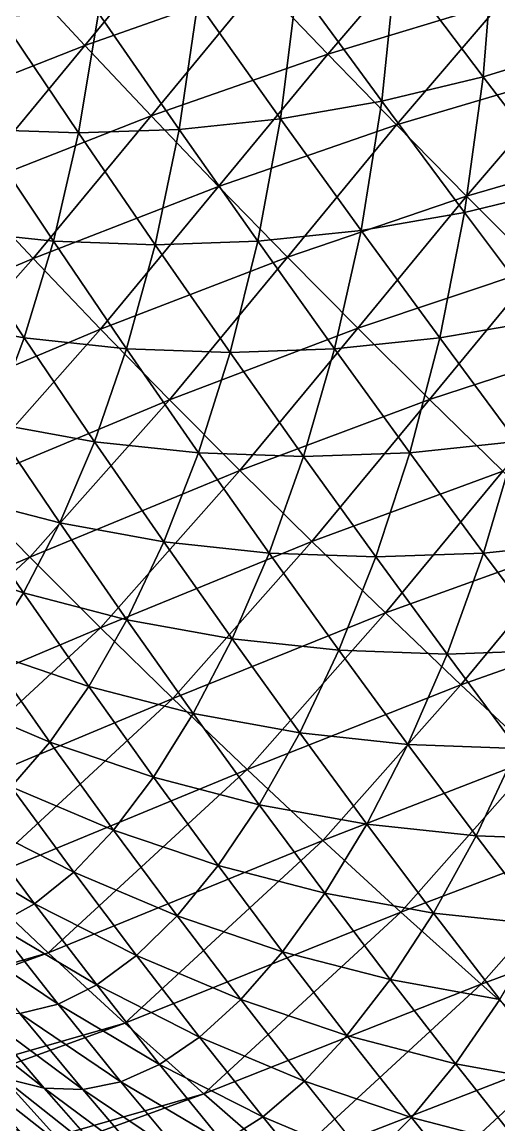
# Model space of a CAD drawing. Header units: metres. Extents: x -232 to 179, y -162 to 161.
# Drawn here: x -96.7 to -71.2, y -42.6 to 16.6 of the extents above; entities that cross this region are included whole.
import ezdxf

# ---------------------------------------------------------------- set-up
doc = ezdxf.new("R2010")
doc.units = ezdxf.units.M

msp = doc.modelspace()

# ---------------------------------------------------------------- linework, layer by layer
for points in [[(-66.59498, 15.288746, -865.0906), (-66.136986, 23.41941, -874.44836), (-71.3799, 21.439705, -872.6885), (-71.3798, 21.439804, -872.68835)], [(-96.87651, 19.089619, -658.3832), (-87.5281, 22.40032, -650.8835), (-93.379425, 15.30895, -651.7474), (-93.379326, 15.309051, -651.74725)], [(-83.965256, 18.624548, -644.30084), (-93.379425, 15.30895, -651.7474), (-87.5281, 22.40032, -650.8835), (-87.528, 22.40042, -650.88336)], [(-83.965256, 18.624548, -644.30084), (-74.670425, 21.46947, -637.0673), (-80.34151, 14.838228, -637.7646), (-80.34141, 14.838328, -637.76447)], [(-70.98573, 17.662909, -630.57007), (-80.34151, 14.838228, -637.7646), (-74.670425, 21.46947, -637.0673), (-74.67033, 21.469568, -637.0672)], [(-72.00078, 13.619125, -863.0607), (-71.3799, 21.439705, -872.6885), (-76.67106, 19.805481, -870.7017), (-76.67096, 19.80558, -870.7016)], [(-71.3799, 21.439705, -872.6885), (-72.00078, 13.619125, -863.0607), (-66.59498, 15.288746, -865.0906), (-66.59488, 15.288846, -865.09045)], [(-77.43571, 12.310272, -860.8058), (-76.67106, 19.805481, -870.7017), (-81.99073, 18.524391, -868.49457), (-81.99063, 18.52449, -868.49445)], [(-76.67106, 19.805481, -870.7017), (-77.43571, 12.310272, -860.8058), (-72.00078, 13.619125, -863.0607), (-72.00068, 13.6192255, -863.0606)], [(-93.379425, 15.30895, -651.7474), (-103.19714, 11.442658, -659.30865), (-96.87651, 19.089619, -658.3832), (-96.87641, 19.089718, -658.38306)], [(-93.379425, 15.30895, -651.7474), (-83.965256, 18.624548, -644.30084), (-89.821075, 11.527725, -645.16534), (-89.82098, 11.527825, -645.1652)], [(-80.34151, 14.838228, -637.7646), (-89.821075, 11.527725, -645.16534), (-83.965256, 18.624548, -644.30084), (-83.96516, 18.624647, -644.3007)], [(-82.879616, 11.368774, -858.333), (-81.99073, 18.524391, -868.49457), (-87.31919, 17.602852, -866.0743), (-87.31909, 17.602951, -866.07416)], [(-81.99073, 18.524391, -868.49457), (-82.879616, 11.368774, -858.333), (-77.43571, 12.310272, -860.8058), (-77.43561, 12.310372, -860.80566)], [(-88.312614, 10.799934, -855.65045), (-87.31919, 17.602852, -866.0743), (-92.63698, 17.046082, -863.4486), (-92.63688, 17.04618, -863.4485)], [(-87.31919, 17.602852, -866.0743), (-88.312614, 10.799934, -855.65045), (-82.879616, 11.368774, -858.333), (-82.87952, 11.368875, -858.3329)], [(-80.34151, 14.838228, -637.7646), (-70.98573, 17.662909, -630.57007), (-76.65246, 11.036758, -631.2668), (-76.65236, 11.036859, -631.26666)], [(-67.23548, 13.831439, -624.104), (-76.65246, 11.036758, -631.2668), (-70.98573, 17.662909, -630.57007), (-70.985634, 17.663008, -630.56995)], [(-97.92525, 16.857937, -860.62573), (-99.06986, 10.794792, -849.6896), (-93.71547, 10.607712, -852.7664), (-93.71537, 10.607812, -852.7663)], [(-93.71547, 10.607712, -852.7664), (-92.63698, 17.046082, -863.4486), (-97.92525, 16.857937, -860.62573), (-97.92515, 16.858036, -860.6256)], [(-92.63698, 17.046082, -863.4486), (-93.71547, 10.607712, -852.7664), (-88.312614, 10.799934, -855.65045), (-88.312515, 10.8000345, -855.6503)], [(-103.19714, 11.442658, -659.30865), (-93.379425, 15.30895, -651.7474), (-99.70981, 7.6501966, -652.6743), (-99.70971, 7.6502967, -652.6742)], [(-89.821075, 11.527725, -645.16534), (-99.70981, 7.6501966, -652.6743), (-93.379425, 15.30895, -651.7474), (-93.379326, 15.309051, -651.74725)], [(-89.821075, 11.527725, -645.16534), (-80.34151, 14.838228, -637.7646), (-86.19733, 7.741406, -638.6291), (-86.19723, 7.741506, -638.62897)], [(-76.65246, 11.036758, -631.2668), (-86.19733, 7.741406, -638.6291), (-80.34151, 14.838228, -637.7646), (-80.34141, 14.838328, -637.76447)], [(-67.465256, 7.672741, -855.60333), (-66.59498, 15.288746, -865.0906), (-72.00078, 13.619125, -863.0607), (-72.00068, 13.6192255, -863.0606)], [(-73.00668, 6.3382416, -853.3042), (-72.00078, 13.619125, -863.0607), (-77.43571, 12.310272, -860.8058), (-77.43561, 12.310372, -860.80566)], [(-76.65246, 11.036758, -631.2668), (-67.23548, 13.831439, -624.104), (-72.89348, 7.215497, -624.7997), (-72.89338, 7.215597, -624.79956)], [(-72.00078, 13.619125, -863.0607), (-73.00668, 6.3382416, -853.3042), (-67.465256, 7.672741, -855.60333), (-67.46516, 7.672841, -855.6032)], [(-63.414906, 9.970348, -617.6615), (-72.89348, 7.215497, -624.7997), (-67.23548, 13.831439, -624.104), (-67.23538, 13.831539, -624.1039)], [(-78.557274, 5.378296, -850.78296), (-77.43571, 12.310272, -860.8058), (-82.879616, 11.368774, -858.333), (-82.87952, 11.368875, -858.3329)], [(-77.43571, 12.310272, -860.8058), (-78.557274, 5.378296, -850.78296), (-73.00668, 6.3382416, -853.3042), (-73.006584, 6.3383417, -853.3041)], [(-99.70981, 7.6501966, -652.6743), (-89.821075, 11.527725, -645.16534), (-96.15634, 3.8630824, -646.093), (-96.15624, 3.8631823, -646.0929)], [(-86.19733, 7.741406, -638.6291), (-96.15634, 3.8630824, -646.093), (-89.821075, 11.527725, -645.16534), (-89.82098, 11.527825, -645.1652)], [(-84.09675, 4.7983017, -848.04785), (-82.879616, 11.368774, -858.333), (-88.312614, 10.799934, -855.65045), (-88.312515, 10.8000345, -855.6503)], [(-82.879616, 11.368774, -858.333), (-84.09675, 4.7983017, -848.04785), (-78.557274, 5.378296, -850.78296), (-78.557175, 5.378396, -850.78284)], [(-99.06986, 10.794792, -849.6896), (-100.457596, 5.371849, -838.645), (-95.0648, 4.7930603, -841.9701), (-95.0647, 4.7931604, -841.97)], [(-95.0648, 4.7930603, -841.9701), (-93.71547, 10.607712, -852.7664), (-99.06986, 10.794792, -849.6896), (-99.06976, 10.794892, -849.68945)], [(-89.60547, 4.6023254, -845.1073), (-88.312614, 10.799934, -855.65045), (-93.71547, 10.607712, -852.7664), (-93.71537, 10.607812, -852.7663)], [(-88.312614, 10.799934, -855.65045), (-89.60547, 4.6023254, -845.1073), (-84.09675, 4.7983017, -848.04785), (-84.09665, 4.798402, -848.0477)], [(-86.19733, 7.741406, -638.6291), (-76.65246, 11.036758, -631.2668), (-82.503784, 3.9453893, -632.1306), (-82.503685, 3.9454892, -632.1305)], [(-72.89348, 7.215497, -624.7997), (-82.503784, 3.9453893, -632.1306), (-76.65246, 11.036758, -631.2668), (-76.65236, 11.036859, -631.26666)], [(-93.71547, 10.607712, -852.7664), (-95.0648, 4.7930603, -841.9701), (-89.60547, 4.6023254, -845.1073), (-89.60537, 4.6024256, -845.1072)], [(-72.89348, 7.215497, -624.7997), (-63.414906, 9.970348, -617.6615), (-69.059784, 3.369753, -618.3555), (-69.059685, 3.3698528, -618.3554)], [(-96.15634, 3.8630824, -646.093), (-86.19733, 7.741406, -638.6291), (-92.53259, 0.07676351, -639.55676), (-92.53249, 0.07686351, -639.55664)], [(-82.503784, 3.9453893, -632.1306), (-92.53259, 0.07676351, -639.55676), (-86.19733, 7.741406, -638.6291), (-86.19723, 7.741506, -638.62897)], [(-96.15634, 3.8630824, -646.093), (-107.19383, -0.8052592, -653.4232), (-99.70981, 7.6501966, -652.6743), (-99.70971, 7.6502967, -652.6742)], [(-82.503784, 3.9453893, -632.1306), (-72.89348, 7.215497, -624.7997), (-78.735794, 0.13504887, -625.66223), (-78.735695, 0.13514887, -625.6621)], [(-69.059784, 3.369753, -618.3555), (-78.735794, 0.13504887, -625.66223), (-72.89348, 7.215497, -624.7997), (-72.89338, 7.215597, -624.79956)], [(-68.69005, 0.5871353, -845.9678), (-67.465256, 7.672741, -855.60333), (-73.00668, 6.3382416, -853.3042), (-73.006584, 6.3383417, -853.3041)], [(-74.3391, -0.38983917, -843.40186), (-73.00668, 6.3382416, -853.3042), (-78.557274, 5.378296, -850.78296), (-78.557175, 5.378396, -850.78284)], [(-73.00668, 6.3382416, -853.3042), (-74.3391, -0.38983917, -843.40186), (-68.69005, 0.5871353, -845.9678), (-68.68995, 0.58723533, -845.96765)], [(-100.457596, 5.371849, -838.645), (-102.0333, 0.58758545, -827.4818), (-96.62793, -0.39639282, -831.0486), (-96.62783, -0.39629284, -831.04846)], [(-96.62793, -0.39639282, -831.0486), (-95.0648, 4.7930603, -841.9701), (-100.457596, 5.371849, -838.645), (-100.4575, 5.371949, -838.6449)], [(-79.976845, -0.9801178, -840.6182), (-78.557274, 5.378296, -850.78296), (-84.09675, 4.7983017, -848.04785), (-84.09665, 4.798402, -848.0477)], [(-78.557274, 5.378296, -850.78296), (-79.976845, -0.9801178, -840.6182), (-74.3391, -0.38983917, -843.40186), (-74.339005, -0.3897392, -843.40173)], [(-95.0648, 4.7930603, -841.9701), (-96.62793, -0.39639282, -831.0486), (-91.139465, -0.9854431, -834.4327), (-91.139366, -0.9853431, -834.43256)], [(-91.139465, -0.9854431, -834.4327), (-89.60547, 4.6023254, -845.1073), (-95.0648, 4.7930603, -841.9701), (-95.0647, 4.7931604, -841.97)], [(-85.58329, -1.179573, -837.6255), (-84.09675, 4.7983017, -848.04785), (-89.60547, 4.6023254, -845.1073), (-89.60537, 4.6024256, -845.1072)], [(-84.09675, 4.7983017, -848.04785), (-85.58329, -1.179573, -837.6255), (-79.976845, -0.9801178, -840.6182), (-79.976746, -0.9800178, -840.6181)], [(-89.60547, 4.6023254, -845.1073), (-91.139465, -0.9854431, -834.4327), (-85.58329, -1.179573, -837.6255), (-85.58319, -1.179473, -837.62537)], [(-107.19383, -0.8052592, -653.4232), (-96.15634, 3.8630824, -646.093), (-103.64611, -4.5988736, -646.84247), (-103.64601, -4.5987735, -646.84235)], [(-92.53259, 0.07676351, -639.55676), (-103.64611, -4.5988736, -646.84247), (-96.15634, 3.8630824, -646.093), (-96.15624, 3.8631823, -646.0929)], [(-92.53259, 0.07676351, -639.55676), (-82.503784, 3.9453893, -632.1306), (-88.83417, -3.713365, -633.0576), (-88.83407, -3.7132652, -633.0575)], [(-78.735794, 0.13504887, -625.66223), (-88.83417, -3.713365, -633.0576), (-82.503784, 3.9453893, -632.1306), (-82.503685, 3.9454892, -632.1305)], [(-78.735794, 0.13504887, -625.66223), (-69.059784, 3.369753, -618.3555), (-74.88855, -3.6942692, -619.21606), (-74.88845, -3.6941693, -619.21594)], [(-65.146194, -0.5053539, -611.9265), (-74.88855, -3.6942692, -619.21606), (-69.059784, 3.369753, -618.3555), (-69.059685, 3.3698528, -618.3554)], [(-103.64611, -4.5988736, -646.84247), (-92.53259, 0.07676351, -639.55676), (-100.02236, -8.385193, -640.3062), (-100.02226, -8.385093, -640.3061)], [(-98.352455, -4.961399, -819.994), (-96.62793, -0.39639282, -831.0486), (-102.0333, 0.58758545, -827.4818), (-102.0332, 0.58768547, -827.4817)], [(-88.83417, -3.713365, -633.0576), (-100.02236, -8.385193, -640.3062), (-92.53259, 0.07676351, -639.55676), (-92.53249, 0.07686351, -639.55664)], [(-88.83417, -3.713365, -633.0576), (-78.735794, 0.13504887, -625.66223), (-85.05643, -7.5119104, -626.5877), (-85.05633, -7.5118103, -626.5876)], [(-74.88855, -3.6942692, -619.21606), (-85.05643, -7.5119104, -626.5877), (-78.735794, 0.13504887, -625.66223), (-78.735695, 0.13514887, -625.6621)], [(-70.21342, -5.954525, -836.16974), (-68.69005, 0.5871353, -845.9678), (-74.3391, -0.38983917, -843.40186), (-74.339005, -0.3897392, -843.40173)], [(-96.62793, -0.39639282, -831.0486), (-98.352455, -4.961399, -819.994), (-92.86027, -5.9611855, -823.61804), (-92.86017, -5.9610853, -823.6179)], [(-92.86027, -5.9611855, -823.61804), (-91.139465, -0.9854431, -834.4327), (-96.62793, -0.39639282, -831.0486), (-96.62783, -0.39629284, -831.04846)], [(-75.94171, -6.554287, -833.3414), (-74.3391, -0.38983917, -843.40186), (-79.976845, -0.9801178, -840.6182), (-79.976746, -0.9800178, -840.6181)], [(-74.3391, -0.38983917, -843.40186), (-75.94171, -6.554287, -833.3414), (-70.21342, -5.954525, -836.16974), (-70.21332, -5.954425, -836.1696)], [(-74.88855, -3.6942692, -619.21606), (-65.146194, -0.5053539, -611.9265), (-70.95682, -7.5473957, -612.7844), (-70.95672, -7.5472956, -612.7843)], [(-91.139465, -0.9854431, -834.4327), (-92.86027, -5.9611855, -823.61804), (-87.28364, -6.5597115, -827.0565), (-87.28354, -6.5596113, -827.0564)], [(-87.28364, -6.5597115, -827.0565), (-85.58329, -1.179573, -837.6255), (-91.139465, -0.9854431, -834.4327), (-91.139366, -0.9853431, -834.43256)], [(-85.58329, -1.179573, -837.6255), (-87.28364, -6.5597115, -827.0565), (-81.638214, -6.7569466, -830.3006), (-81.638115, -6.7568464, -830.3005)], [(-81.638214, -6.7569466, -830.3006), (-79.976845, -0.9801178, -840.6182), (-85.58329, -1.179573, -837.6255), (-85.58319, -1.179473, -837.62537)], [(-79.976845, -0.9801178, -840.6182), (-81.638214, -6.7569466, -830.3006), (-75.94171, -6.554287, -833.3414), (-75.94161, -6.554187, -833.34125)], [(-100.02236, -8.385193, -640.3062), (-88.83417, -3.713365, -633.0576), (-96.31819, -12.168821, -633.80646), (-96.31809, -12.168721, -633.80634)], [(-85.05643, -7.5119104, -626.5877), (-96.31819, -12.168821, -633.80646), (-88.83417, -3.713365, -633.0576), (-88.83407, -3.7132652, -633.0575)], [(-85.05643, -7.5119104, -626.5877), (-74.88855, -3.6942692, -619.21606), (-81.19452, -11.32349, -620.1394), (-81.19442, -11.32339, -620.1393)], [(-70.95682, -7.5473957, -612.7844), (-81.19452, -11.32349, -620.1394), (-74.88855, -3.6942692, -619.21606), (-74.88845, -3.6941693, -619.21594)], [(-98.352455, -4.961399, -819.994), (-100.19136, -8.904991, -808.8006), (-94.71779, -10.325027, -812.6578), (-94.71769, -10.324927, -812.65765)], [(-94.71779, -10.325027, -812.6578), (-92.86027, -5.9611855, -823.61804), (-98.352455, -4.961399, -819.994), (-98.352356, -4.961299, -819.9939)], [(-92.86027, -5.9611855, -823.61804), (-94.71779, -10.325027, -812.6578), (-89.14577, -11.339348, -816.33453), (-89.14567, -11.339248, -816.3344)], [(-89.14577, -11.339348, -816.33453), (-87.28364, -6.5597115, -827.0565), (-92.86027, -5.9611855, -823.61804), (-92.86017, -5.9610853, -823.6179)], [(-71.98129, -11.941063, -826.19916), (-70.21342, -5.954525, -836.16974), (-75.94171, -6.554287, -833.3414), (-75.94161, -6.554187, -833.34125)], [(-70.21342, -5.954525, -836.16974), (-71.98129, -11.941063, -826.19916), (-66.16972, -11.332581, -829.06866), (-66.169624, -11.33248, -829.06854)], [(-87.28364, -6.5597115, -827.0565), (-89.14577, -11.339348, -816.33453), (-83.488075, -11.946556, -819.82294), (-83.487976, -11.946456, -819.8228)], [(-83.488075, -11.946556, -819.82294), (-81.638214, -6.7569466, -830.3006), (-87.28364, -6.5597115, -827.0565), (-87.28354, -6.5596113, -827.0564)], [(-81.638214, -6.7569466, -830.3006), (-83.488075, -11.946556, -819.82294), (-77.7606, -12.14666, -823.1142), (-77.7605, -12.14656, -823.1141)], [(-77.7606, -12.14666, -823.1142), (-75.94171, -6.554287, -833.3414), (-81.638214, -6.7569466, -830.3006), (-81.638115, -6.7568464, -830.3005)], [(-75.94171, -6.554287, -833.3414), (-77.7606, -12.14666, -823.1142), (-71.98129, -11.941063, -826.19916), (-71.98119, -11.940963, -826.19904)], [(-96.31819, -12.168821, -633.80646), (-85.05643, -7.5119104, -626.5877), (-92.52892, -15.954345, -627.33545), (-92.528824, -15.954245, -627.3353)], [(-81.19452, -11.32349, -620.1394), (-92.52892, -15.954345, -627.33545), (-85.05643, -7.5119104, -626.5877), (-85.05633, -7.5118103, -626.5876)], [(-81.19452, -11.32349, -620.1394), (-70.95682, -7.5473957, -612.7844), (-77.243164, -15.152874, -613.7049), (-77.243065, -15.152774, -613.7048)], [(-66.93502, -11.429335, -606.3594), (-77.243164, -15.152874, -613.7049), (-70.95682, -7.5473957, -612.7844), (-70.95672, -7.5472956, -612.7843)], [(-96.31819, -12.168821, -633.80646), (-110.769905, -18.308123, -640.0959), (-100.02236, -8.385193, -640.3062), (-100.02226, -8.385093, -640.3061)], [(-100.19136, -8.904991, -808.8006), (-102.10406, -12.232574, -797.4641), (-96.66721, -14.079491, -801.5482), (-96.667114, -14.079391, -801.5481)], [(-96.66721, -14.079491, -801.5482), (-94.71779, -10.325027, -812.6578), (-100.19136, -8.904991, -808.8006), (-100.19126, -8.904891, -808.8005)], [(-94.71779, -10.325027, -812.6578), (-96.66721, -14.079491, -801.5482), (-91.121735, -15.518173, -805.45605), (-91.121635, -15.518073, -805.45593)], [(-91.121735, -15.518173, -805.45605), (-89.14577, -11.339348, -816.33453), (-94.71779, -10.325027, -812.6578), (-94.71769, -10.324927, -812.65765)], [(-92.52892, -15.954345, -627.33545), (-81.19452, -11.32349, -620.1394), (-88.64967, -19.746338, -620.88544), (-88.649574, -19.746239, -620.8853)], [(-89.14577, -11.339348, -816.33453), (-91.121735, -15.518173, -805.45605), (-85.47652, -16.545822, -809.1811), (-85.47642, -16.545723, -809.18097)], [(-85.47652, -16.545822, -809.1811), (-83.488075, -11.946556, -819.82294), (-89.14577, -11.339348, -816.33453), (-89.14567, -11.339248, -816.3344)], [(-77.243164, -15.152874, -613.7049), (-88.64967, -19.746338, -620.88544), (-81.19452, -11.32349, -620.1394), (-81.19442, -11.32339, -620.1393)], [(-77.243164, -15.152874, -613.7049), (-66.93502, -11.429335, -606.3594), (-73.19672, -19.00499, -607.27625), (-73.19662, -19.00489, -607.2761)], [(-62.817177, -15.345261, -599.93286), (-73.19672, -19.00499, -607.27625), (-66.93502, -11.429335, -606.3594), (-66.93492, -11.4292345, -606.35925)], [(-68.08655, -17.155434, -819.1753), (-66.16972, -11.332581, -829.06866), (-71.98129, -11.941063, -826.19916), (-71.98119, -11.940963, -826.19904)], [(-110.769905, -18.308123, -640.0959), (-96.31819, -12.168821, -633.80646), (-107.05748, -22.084126, -633.5963), (-107.05738, -22.084026, -633.5962)], [(-92.52892, -15.954345, -627.33545), (-107.05748, -22.084126, -633.5963), (-96.31819, -12.168821, -633.80646), (-96.31809, -12.168721, -633.80634)], [(-98.66975, -17.229752, -790.2865), (-96.66721, -14.079491, -801.5482), (-102.10406, -12.232574, -797.4641), (-102.10396, -12.232474, -797.464)], [(-83.488075, -11.946556, -819.82294), (-85.47652, -16.545822, -809.1811), (-79.7445, -17.161026, -812.71533), (-79.7444, -17.160927, -812.7152)], [(-79.7445, -17.161026, -812.71533), (-77.7606, -12.14666, -823.1142), (-83.488075, -11.946556, -819.82294), (-83.487976, -11.946456, -819.8228)], [(-77.7606, -12.14666, -823.1142), (-79.7445, -17.161026, -812.71533), (-73.94178, -17.363754, -816.0498), (-73.94168, -17.363655, -816.0497)], [(-73.94178, -17.363754, -816.0498), (-71.98129, -11.941063, -826.19916), (-77.7606, -12.14666, -823.1142), (-77.7605, -12.14656, -823.1141)], [(-71.98129, -11.941063, -826.19916), (-73.94178, -17.363754, -816.0498), (-68.08655, -17.155434, -819.1753), (-68.08645, -17.155334, -819.1752)], [(-96.66721, -14.079491, -801.5482), (-98.66975, -17.229752, -790.2865), (-93.1685, -19.098541, -794.419), (-93.1684, -19.098442, -794.4189)], [(-93.1685, -19.098541, -794.419), (-91.121735, -15.518173, -805.45605), (-96.66721, -14.079491, -801.5482), (-96.667114, -14.079391, -801.5481)], [(-88.64967, -19.746338, -620.88544), (-77.243164, -15.152874, -613.7049), (-84.675125, -23.54951, -614.4486), (-84.675026, -23.54941, -614.4485)], [(-73.19672, -19.00499, -607.27625), (-84.675125, -23.54951, -614.4486), (-77.243164, -15.152874, -613.7049), (-77.243065, -15.152774, -613.7048)], [(-73.19672, -19.00499, -607.27625), (-62.817177, -15.345261, -599.93286), (-69.049126, -22.88492, -600.8454), (-69.04903, -22.88482, -600.8453)], [(-107.05748, -22.084126, -633.5963), (-92.52892, -15.954345, -627.33545), (-103.25167, -25.854378, -627.12555), (-103.25157, -25.854279, -627.1254)], [(-88.64967, -19.746338, -620.88544), (-103.25167, -25.854378, -627.12555), (-92.52892, -15.954345, -627.33545), (-92.528824, -15.954245, -627.3353)], [(-91.121735, -15.518173, -805.45605), (-93.1685, -19.098541, -794.419), (-87.55733, -20.554276, -798.37317), (-87.55723, -20.554176, -798.37305)], [(-87.55733, -20.554276, -798.37317), (-85.47652, -16.545822, -809.1811), (-91.121735, -15.518173, -805.45605), (-91.121635, -15.518073, -805.45593)], [(-85.47652, -16.545822, -809.1811), (-87.55733, -20.554276, -798.37317), (-81.84522, -21.594086, -802.14233), (-81.84512, -21.593987, -802.1422)], [(-81.84522, -21.594086, -802.14233), (-79.7445, -17.161026, -812.71533), (-85.47652, -16.545822, -809.1811), (-85.47642, -16.545723, -809.18097)], [(-79.7445, -17.161026, -812.71533), (-81.84522, -21.594086, -802.14233), (-76.0453, -22.216576, -805.71844), (-76.045204, -22.216476, -805.7183)], [(-76.0453, -22.216576, -805.71844), (-73.94178, -17.363754, -816.0498), (-79.7445, -17.161026, -812.71533), (-79.7444, -17.160927, -812.7152)], [(-70.173836, -22.421707, -809.0924), (-68.08655, -17.155434, -819.1753), (-73.94178, -17.363754, -816.0498), (-73.94168, -17.363655, -816.0497)], [(-98.66975, -17.229752, -790.2865), (-100.6946, -19.783463, -778.86957), (-95.248924, -22.085434, -783.22217), (-95.248825, -22.085335, -783.22205)], [(-95.248924, -22.085434, -783.22217), (-93.1685, -19.098541, -794.419), (-98.66975, -17.229752, -790.2865), (-98.66965, -17.229652, -790.2864)], [(-73.94178, -17.363754, -816.0498), (-76.0453, -22.216576, -805.71844), (-70.173836, -22.421707, -809.0924), (-70.17374, -22.421608, -809.0923)], [(-93.1685, -19.098541, -794.419), (-95.248924, -22.085434, -783.22217), (-89.68909, -23.974121, -787.3987), (-89.68899, -23.974022, -787.39856)], [(-89.68909, -23.974121, -787.3987), (-87.55733, -20.554276, -798.37317), (-93.1685, -19.098541, -794.419), (-93.1684, -19.098442, -794.4189)], [(-84.675125, -23.54951, -614.4486), (-73.19672, -19.00499, -607.27625), (-80.59953, -27.368704, -608.01697), (-80.599434, -27.368605, -608.01685)], [(-69.049126, -22.88492, -600.8454), (-80.59953, -27.368704, -608.01697), (-73.19672, -19.00499, -607.27625), (-73.19662, -19.00489, -607.2761)], [(-103.25167, -25.854378, -627.12555), (-88.64967, -19.746338, -620.88544), (-99.34756, -29.623407, -620.676), (-99.34746, -29.623308, -620.6759)], [(-97.333664, -24.486485, -771.8635), (-95.248924, -22.085434, -783.22217), (-100.6946, -19.783463, -778.86957), (-100.6945, -19.783363, -778.86945)], [(-84.675125, -23.54951, -614.4486), (-99.34756, -29.623407, -620.676), (-88.64967, -19.746338, -620.88544), (-88.649574, -19.746239, -620.8853)], [(-87.55733, -20.554276, -798.37317), (-89.68909, -23.974121, -787.3987), (-84.01815, -25.445358, -791.3949), (-84.01805, -25.44526, -791.3948)], [(-84.01815, -25.445358, -791.3949), (-81.84522, -21.594086, -802.14233), (-87.55733, -20.554276, -798.37317), (-87.55723, -20.554176, -798.37305)], [(-81.84522, -21.594086, -802.14233), (-84.01815, -25.445358, -791.3949), (-78.245224, -26.496246, -795.2042), (-78.245125, -26.496147, -795.2041)], [(-78.245224, -26.496246, -795.2042), (-76.0453, -22.216576, -805.71844), (-81.84522, -21.594086, -802.14233), (-81.84512, -21.593987, -802.1422)], [(-95.248924, -22.085434, -783.22217), (-97.333664, -24.486485, -771.8635), (-91.83608, -26.81039, -776.2576), (-91.83598, -26.810291, -776.2575)], [(-91.83608, -26.81039, -776.2576), (-89.68909, -23.974121, -787.3987), (-95.248924, -22.085434, -783.22217), (-95.248825, -22.085335, -783.22205)], [(-76.0453, -22.216576, -805.71844), (-78.245224, -26.496246, -795.2042), (-72.38354, -27.125359, -798.8184), (-72.38344, -27.12526, -798.8183)], [(-72.38354, -27.125359, -798.8184), (-70.173836, -22.421707, -809.0924), (-76.0453, -22.216576, -805.71844), (-76.045204, -22.216476, -805.7183)], [(-70.173836, -22.421707, -809.0924), (-72.38354, -27.125359, -798.8184), (-66.44955, -27.332687, -802.2284), (-66.44945, -27.332588, -802.2283)], [(-80.59953, -27.368704, -608.01697), (-69.049126, -22.88492, -600.8454), (-76.41677, -31.20889, -601.58264), (-76.41667, -31.208792, -601.5825)], [(-64.79379, -26.798021, -594.404), (-76.41677, -31.20889, -601.58264), (-69.049126, -22.88492, -600.8454), (-69.04903, -22.88482, -600.8453)], [(-99.34756, -29.623407, -620.676), (-84.675125, -23.54951, -614.4486), (-95.33972, -33.395844, -614.23987), (-95.33962, -33.395744, -614.23975)], [(-80.59953, -27.368704, -608.01697), (-95.33972, -33.395844, -614.23987), (-84.675125, -23.54951, -614.4486), (-84.675026, -23.54941, -614.4485)], [(-89.68909, -23.974121, -787.3987), (-91.83608, -26.81039, -776.2576), (-86.22325, -28.717083, -780.47394), (-86.22315, -28.716984, -780.4738)], [(-86.22325, -28.717083, -780.47394), (-84.01815, -25.445358, -791.3949), (-89.68909, -23.974121, -787.3987), (-89.68899, -23.974022, -787.39856)], [(-97.333664, -24.486485, -771.8635), (-99.40404, -26.312077, -760.33875), (-93.97036, -29.070763, -764.9493), (-93.97026, -29.070663, -764.94916)], [(-93.97036, -29.070763, -764.9493), (-91.83608, -26.81039, -776.2576), (-97.333664, -24.486485, -771.8635), (-97.333565, -24.486385, -771.8634)], [(-84.01815, -25.445358, -791.3949), (-86.22325, -28.717083, -780.47394), (-80.498276, -30.202335, -784.50824), (-80.49818, -30.202236, -784.5081)], [(-80.498276, -30.202335, -784.50824), (-78.245224, -26.496246, -795.2042), (-84.01815, -25.445358, -791.3949), (-84.01805, -25.44526, -791.3948)], [(-99.40404, -26.312077, -760.33875), (-101.45638, -27.575378, -748.6382), (-96.074356, -30.765804, -753.47015), (-96.07426, -30.765705, -753.47003)], [(-96.074356, -30.765804, -753.47015), (-93.97036, -29.070763, -764.9493), (-99.40404, -26.312077, -760.33875), (-99.40394, -26.311977, -760.3386)], [(-78.245224, -26.496246, -795.2042), (-80.498276, -30.202335, -784.50824), (-74.67033, -31.26324, -788.3539), (-74.67023, -31.263142, -788.35376)], [(-74.67033, -31.26324, -788.3539), (-72.38354, -27.125359, -798.8184), (-78.245224, -26.496246, -795.2042), (-78.245125, -26.496147, -795.2041)], [(-91.83608, -26.81039, -776.2576), (-93.97036, -29.070763, -764.9493), (-88.426155, -31.414383, -769.3806), (-88.426056, -31.414284, -769.3805)], [(-88.426155, -31.414383, -769.3806), (-86.22325, -28.717083, -780.47394), (-91.83608, -26.81039, -776.2576), (-91.83598, -26.810291, -776.2575)], [(-76.41677, -31.20889, -601.58264), (-64.79379, -26.798021, -594.404), (-72.12011, -35.075294, -595.1371), (-72.12001, -35.075195, -595.13696)], [(-72.38354, -27.125359, -798.8184), (-74.67033, -31.26324, -788.3539), (-68.75278, -31.89835, -792.0025), (-68.75268, -31.89825, -792.0024)], [(-68.75278, -31.89835, -792.0025), (-66.44955, -27.332687, -802.2284), (-72.38354, -27.125359, -798.8184), (-72.38344, -27.12526, -798.8183)], [(-60.423683, -30.74985, -587.9435), (-72.12011, -35.075294, -595.1371), (-64.79379, -26.798021, -594.404), (-64.79369, -26.797922, -594.4039)], [(-98.14555, -31.908886, -741.81146), (-96.074356, -30.765804, -753.47015), (-101.45638, -27.575378, -748.6382), (-101.45628, -27.57528, -748.63806)], [(-95.33972, -33.395844, -614.23987), (-80.59953, -27.368704, -608.01697), (-91.222305, -37.17643, -607.8091), (-91.222206, -37.17633, -607.80896)], [(-76.41677, -31.20889, -601.58264), (-91.222305, -37.17643, -607.8091), (-80.59953, -27.368704, -608.01697), (-80.599434, -27.368605, -608.01685)], [(-86.22325, -28.717083, -780.47394), (-88.426155, -31.414383, -769.3806), (-82.76573, -33.337242, -773.6327), (-82.76563, -33.337143, -773.63257)], [(-82.76573, -33.337242, -773.6327), (-80.498276, -30.202335, -784.50824), (-86.22325, -28.717083, -780.47394), (-86.22315, -28.716984, -780.4738)], [(-93.97036, -29.070763, -764.9493), (-96.074356, -30.765804, -753.47015), (-90.59999, -33.54515, -758.1152), (-90.59989, -33.54505, -758.11505)], [(-90.59999, -33.54515, -758.1152), (-88.426155, -31.414383, -769.3806), (-93.97036, -29.070763, -764.9493), (-93.97026, -29.070663, -764.94916)], [(-95.33972, -33.395844, -614.23987), (-165.16333, -53.57528, -598.06213), (-99.34756, -29.623407, -620.676), (-99.34746, -29.623308, -620.6759)], [(-96.074356, -30.765804, -753.47015), (-98.14555, -31.908886, -741.81146), (-92.7283, -35.120182, -746.67505), (-92.7282, -35.120083, -746.6749)], [(-92.7283, -35.120182, -746.67505), (-90.59999, -33.54515, -758.1152), (-96.074356, -30.765804, -753.47015), (-96.07426, -30.765705, -753.47003)], [(-80.498276, -30.202335, -784.50824), (-82.76573, -33.337242, -773.6327), (-76.9922, -34.83509, -777.70123), (-76.9921, -34.83499, -777.7011)], [(-76.9922, -34.83509, -777.70123), (-74.67033, -31.26324, -788.3539), (-80.498276, -30.202335, -784.50824), (-80.49818, -30.202236, -784.5081)], [(-72.12011, -35.075294, -595.1371), (-60.423683, -30.74985, -587.9435), (-67.70236, -38.973312, -588.6718), (-67.70226, -38.973213, -588.6717)], [(-91.222305, -37.17643, -607.8091), (-76.41677, -31.20889, -601.58264), (-86.98906, -40.97001, -601.3757), (-86.98896, -40.96991, -601.37555)], [(-72.12011, -35.075294, -595.1371), (-86.98906, -40.97001, -601.3757), (-76.41677, -31.20889, -601.58264), (-76.41667, -31.208792, -601.5825)], [(-74.67033, -31.26324, -788.3539), (-76.9922, -34.83509, -777.70123), (-71.11483, -35.905, -781.57947), (-71.11473, -35.9049, -781.57935)], [(-71.11483, -35.905, -781.57947), (-68.75278, -31.89835, -792.0025), (-74.67033, -31.26324, -788.3539), (-74.67023, -31.263142, -788.35376)], [(-98.14555, -31.908886, -741.81146), (-100.204544, -32.51664, -729.9547), (-94.809494, -36.153168, -735.0523), (-94.809395, -36.15307, -735.0522)], [(-94.809494, -36.153168, -735.0523), (-92.7283, -35.120182, -746.67505), (-98.14555, -31.908886, -741.81146), (-98.145454, -31.908787, -741.81134)], [(-88.426155, -31.414383, -769.3806), (-90.59999, -33.54515, -758.1152), (-85.01428, -35.90631, -762.5797), (-85.01418, -35.90621, -762.5796)], [(-85.01428, -35.90631, -762.5797), (-82.76573, -33.337242, -773.6327), (-88.426155, -31.414383, -769.3806), (-88.426056, -31.414284, -769.3805)], [(-96.86506, -36.661102, -723.22906), (-94.809494, -36.153168, -735.0523), (-100.204544, -32.51664, -729.9547), (-100.204445, -32.51654, -729.9546)], [(-165.16333, -53.57528, -598.06213), (-95.33972, -33.395844, -614.23987), (-160.9507, -57.273186, -591.69635), (-160.95059, -57.273087, -591.6962)], [(-91.222305, -37.17643, -607.8091), (-160.9507, -57.273186, -591.69635), (-95.33972, -33.395844, -614.23987), (-95.33962, -33.395744, -614.23975)], [(-90.59999, -33.54515, -758.1152), (-92.7283, -35.120182, -746.67505), (-87.21812, -37.917713, -751.3505), (-87.21802, -37.917614, -751.3504)], [(-87.21812, -37.917713, -751.3505), (-85.01428, -35.90631, -762.5797), (-90.59999, -33.54515, -758.1152), (-90.59989, -33.54505, -758.11505)], [(-82.76573, -33.337242, -773.6327), (-85.01428, -35.90631, -762.5797), (-79.31147, -37.84356, -766.8636), (-79.31137, -37.84346, -766.86346)], [(-79.31147, -37.84356, -766.8636), (-76.9922, -34.83509, -777.70123), (-82.76573, -33.337242, -773.6327), (-82.76563, -33.337143, -773.63257)], [(-76.9922, -34.83509, -777.70123), (-79.31147, -37.84356, -766.8636), (-73.49472, -39.35263, -770.9626), (-73.49462, -39.35253, -770.96246)], [(-73.49472, -39.35263, -770.9626), (-71.11483, -35.905, -781.57947), (-76.9922, -34.83509, -777.70123), (-76.9921, -34.83499, -777.7011)], [(-92.7283, -35.120182, -746.67505), (-94.809494, -36.153168, -735.0523), (-89.361694, -39.382584, -739.94336), (-89.361595, -39.382484, -739.94324)], [(-89.361694, -39.382584, -739.94336), (-87.21812, -37.917713, -751.3505), (-92.7283, -35.120182, -746.67505), (-92.7282, -35.120083, -746.6749)], [(-86.98906, -40.97001, -601.3757), (-72.12011, -35.075294, -595.1371), (-82.63308, -44.781654, -594.9313), (-82.63298, -44.781555, -594.93115)], [(-67.70236, -38.973312, -588.6718), (-82.63308, -44.781654, -594.9313), (-72.12011, -35.075294, -595.1371), (-72.12001, -35.075195, -595.13696)], [(-85.01428, -35.90631, -762.5797), (-87.21812, -37.917713, -751.3505), (-81.59585, -40.29433, -755.84424), (-81.59575, -40.29423, -755.8441)], [(-81.59585, -40.29433, -755.84424), (-79.31147, -37.84356, -766.8636), (-85.01428, -35.90631, -762.5797), (-85.01418, -35.90621, -762.5796)], [(-71.11483, -35.905, -781.57947), (-73.49472, -39.35263, -770.9626), (-67.57334, -40.43055, -774.8699), (-67.57324, -40.43045, -774.86975)], [(-97.77029, -40.11546, -692.1839), (-95.5533, -40.656296, -704.5236), (-101.20807, -36.193398, -698.80334), (-101.20797, -36.1933, -698.8032)], [(-98.954636, -36.665146, -711.16943), (-101.20807, -36.193398, -698.80334), (-95.5533, -40.656296, -704.5236), (-95.5532, -40.656197, -704.5235)], [(-96.86506, -36.661102, -723.22906), (-98.954636, -36.665146, -711.16943), (-93.48805, -40.732338, -716.55615), (-93.48795, -40.73224, -716.556)], [(-95.5533, -40.656296, -704.5236), (-93.48805, -40.732338, -716.55615), (-98.954636, -36.665146, -711.16943), (-98.95454, -36.665047, -711.1693)], [(-94.809494, -36.153168, -735.0523), (-96.86506, -36.661102, -723.22906), (-91.44426, -40.314995, -728.351), (-91.44416, -40.314896, -728.3509)], [(-93.48805, -40.732338, -716.55615), (-91.44426, -40.314995, -728.351), (-96.86506, -36.661102, -723.22906), (-96.86496, -36.661003, -723.22894)], [(-91.44426, -40.314995, -728.351), (-89.361694, -39.382584, -739.94336), (-94.809494, -36.153168, -735.0523), (-94.809395, -36.15307, -735.0522)], [(-160.9507, -57.273186, -591.69635), (-91.222305, -37.17643, -607.8091), (-156.57602, -60.960144, -585.35394), (-156.57591, -60.960045, -585.3538)], [(-86.98906, -40.97001, -601.3757), (-156.57602, -60.960144, -585.35394), (-91.222305, -37.17643, -607.8091), (-91.222206, -37.17633, -607.80896)], [(-79.31147, -37.84356, -766.8636), (-81.59585, -40.29433, -755.84424), (-75.85573, -42.244267, -760.1562), (-75.85563, -42.244167, -760.15607)], [(-75.85573, -42.244267, -760.1562), (-73.49472, -39.35263, -770.9626), (-79.31147, -37.84356, -766.8636), (-79.31137, -37.84346, -766.86346)], [(-87.21812, -37.917713, -751.3505), (-89.361694, -39.382584, -739.94336), (-83.82042, -42.1959, -744.64514), (-83.82032, -42.1958, -744.645)], [(-83.82042, -42.1959, -744.64514), (-81.59585, -40.29433, -755.84424), (-87.21812, -37.917713, -751.3505), (-87.21802, -37.917614, -751.3504)], [(-82.63308, -44.781654, -594.9313), (-67.70236, -38.973312, -588.6718), (-78.146996, -48.61657, -588.4674), (-78.1469, -48.61647, -588.4673)], [(-63.155537, -42.908764, -582.1778), (-78.146996, -48.61657, -588.4674), (-67.70236, -38.973312, -588.6718), (-67.70226, -38.973213, -588.6717)], [(-96.863434, -42.976875, -672.8344), (-94.27459, -43.98745, -685.6003), (-100.41637, -39.153774, -679.3952), (-100.41627, -39.153675, -679.3951)], [(-97.77029, -40.11546, -692.1839), (-100.41637, -39.153774, -679.3952), (-94.27459, -43.98745, -685.6003), (-94.27449, -43.98735, -685.60016)], [(-89.361694, -39.382584, -739.94336), (-91.44426, -40.314995, -728.351), (-85.970436, -43.55983, -733.2654), (-85.97034, -43.55973, -733.26526)], [(-85.970436, -43.55983, -733.2654), (-83.82042, -42.1959, -744.64514), (-89.361694, -39.382584, -739.94336), (-89.361595, -39.382484, -739.94324)], [(-73.49472, -39.35263, -770.9626), (-75.85573, -42.244267, -760.1562), (-70.00091, -43.763203, -764.282), (-70.00081, -43.763103, -764.28186)], [(-70.00091, -43.763203, -764.282), (-67.57334, -40.43055, -774.8699), (-73.49472, -39.35263, -770.9626), (-73.49462, -39.35253, -770.96246)], [(-94.27459, -43.98745, -685.6003), (-92.10237, -44.588737, -697.9175), (-97.77029, -40.11546, -692.1839), (-97.77019, -40.11536, -692.1838)], [(-95.5533, -40.656296, -704.5236), (-97.77029, -40.11546, -692.1839), (-92.10237, -44.588737, -697.9175), (-92.10227, -44.58864, -697.91736)], [(-92.10237, -44.588737, -697.9175), (-90.06965, -44.73619, -709.9272), (-95.5533, -40.656296, -704.5236), (-95.5532, -40.656197, -704.5235)], [(-93.48805, -40.732338, -716.55615), (-95.5533, -40.656296, -704.5236), (-90.06965, -44.73619, -709.9272), (-90.06955, -44.73609, -709.92706)], [(-91.44426, -40.314995, -728.351), (-93.48805, -40.732338, -716.55615), (-88.04591, -44.400627, -721.6983), (-88.045815, -44.400528, -721.6982)], [(-90.06965, -44.73619, -709.9272), (-88.04591, -44.400627, -721.6983), (-93.48805, -40.732338, -716.55615), (-93.48795, -40.73224, -716.556)], [(-88.04591, -44.400627, -721.6983), (-85.970436, -43.55983, -733.2654), (-91.44426, -40.314995, -728.351), (-91.44416, -40.314896, -728.3509)], [(-81.59585, -40.29433, -755.84424), (-83.82042, -42.1959, -744.64514), (-78.16643, -44.585915, -749.16425), (-78.16633, -44.585815, -749.1641)], [(-78.16643, -44.585915, -749.16425), (-75.85573, -42.244267, -760.1562), (-81.59585, -40.29433, -755.84424), (-81.59575, -40.29423, -755.8441)], [(-156.57602, -60.960144, -585.35394), (-86.98906, -40.97001, -601.3757), (-152.03223, -64.64071, -579.0273), (-152.03212, -64.64061, -579.02716)], [(-82.63308, -44.781654, -594.9313), (-152.03223, -64.64071, -579.0273), (-86.98906, -40.97001, -601.3757), (-86.98896, -40.96991, -601.37555)], [(-96.81993, -45.405895, -652.78186), (-93.239685, -46.76319, -666.29816), (-100.5245, -41.64782, -659.2962), (-100.5244, -41.64772, -659.2961)], [(-96.863434, -42.976875, -672.8344), (-100.5245, -41.64782, -659.2962), (-93.239685, -46.76319, -666.29816), (-93.239586, -46.763092, -666.29803)], [(-83.82042, -42.1959, -744.64514), (-85.970436, -43.55983, -733.2654), (-80.4027, -46.386574, -737.9896), (-80.4026, -46.386475, -737.9895)], [(-80.4027, -46.386574, -737.9896), (-78.16643, -44.585915, -749.16425), (-83.82042, -42.1959, -744.64514), (-83.82032, -42.1958, -744.645)], [(-75.85573, -42.244267, -760.1562), (-78.16643, -44.585915, -749.16425), (-72.39392, -46.546852, -753.5005), (-72.39382, -46.546753, -753.50037)], [(-72.39392, -46.546852, -753.5005), (-70.00091, -43.763203, -764.282), (-75.85573, -42.244267, -760.1562), (-75.85563, -42.244167, -760.15607)]]:
    msp.add_3dface(points)

doc.saveas('drawing.dxf')
